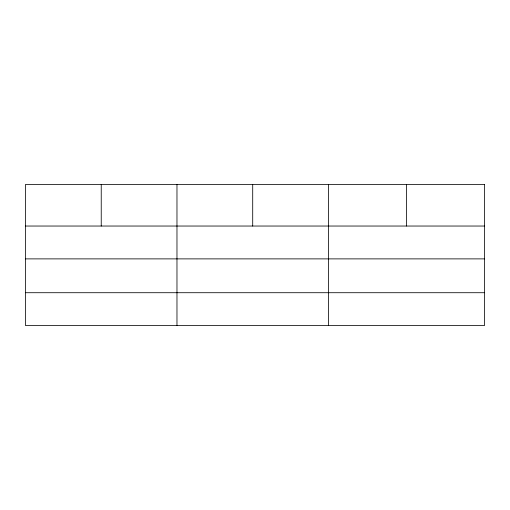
<?xml version="1.0" encoding="UTF-8"?>
<svg xmlns="http://www.w3.org/2000/svg" width="510" height="510" viewBox="0 0 510 510"><rect width="100%" height="100%" fill="white"/><g stroke="black" fill="none" stroke-linecap="round" stroke-linejoin="round"><path stroke-width="0.76" d="M25.5 226.038L484.5 226.038M25.5 258.882L484.5 258.882M25.5 292.714L484.5 292.714M406.47 184.441L406.47 226.038M328.44 184.441L328.44 325.558M252.705 184.441L252.705 226.038M176.97 184.441L176.97 325.558M101.235 184.441L101.235 226.038M484.5 184.441L25.5 184.441L25.5 325.558L484.5 325.558L484.5 184.441"/></g></svg>
